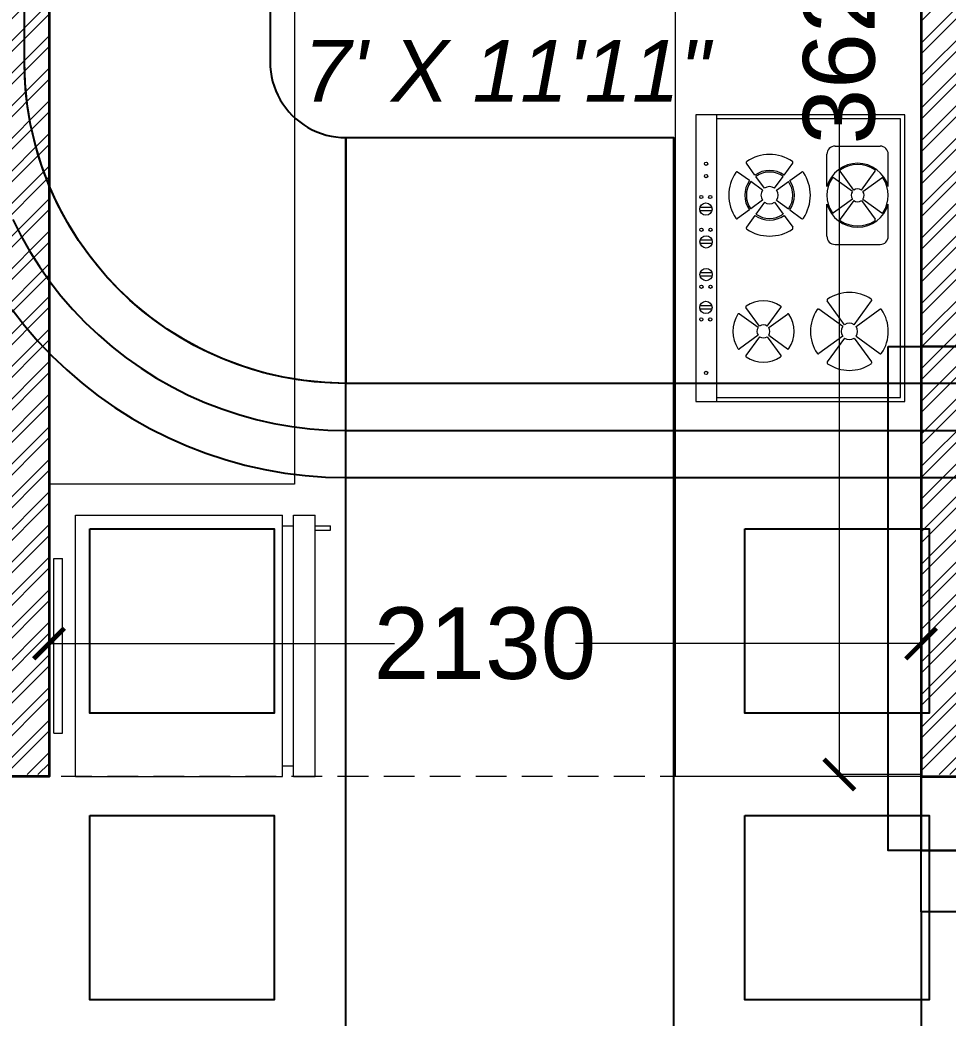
# Model space of a CAD drawing. Header units: millimetres. Extents: x 69529 to 85301, y 41669 to 59279.
# Drawn here: x 78013 to 80280, y 53845 to 56281 of the extents above; entities that cross this region are included whole.
import ezdxf

# ---------------------------------------------------------------- set-up
doc = ezdxf.new("R2010")
doc.units = ezdxf.units.MM
doc.linetypes.add('( Hidden )', pattern=[0.375, 0.25, -0.125])
doc.linetypes.add('DASH', pattern=[1, 0.5, -0.5])
for name, color, linetype, lineweight, true_color in [('DA_DIMENSION', 7, 'Continuous', 5, 0xc2474747), ('DA_FURNITURE', 7, 'Continuous', 5, 0xc2666666), ('DA_HATCH', 7, 'Continuous', 5, 0xc2545454)]:
    doc.layers.add(name, color=color, linetype=linetype, lineweight=lineweight, true_color=true_color)
for name, color, linetype, lineweight in [('DA_DOTTED LINES', 8, 'DASH', 5), ('DA_TEXT IN SQ.FT', 193, 'Continuous', 9), ('DA_WALL', 7, 'Continuous', 35)]:
    doc.layers.add(name, color=color, linetype=linetype, lineweight=lineweight)
for name, color, linetype in [('PROP-FURN', 9, 'CONTINUOUS'), ('PROP-GLAZ', 4, 'CONTINUOUS'), ('PROP-SHELL', 7, 'CONTINUOUS'), ('PROP-WALL-NEW', 1, 'CONTINUOUS')]:
    doc.layers.add(name, color=color, linetype=linetype)
doc.styles.add('MtXpl_Arial', font='ArialItalic.ttf')
doc.styles.get("Standard").update_dxf_attribs({"font": 'Arial.ttf'})
doc.dimstyles.get("Standard").update_dxf_attribs({"dimtxt": 0.18, "dimasz": 0.18, "dimexe": 0.18, "dimexo": 0.0625, "dimgap": 0.09, "dimtad": 1, "dimtih": 1, "dimtoh": 1, "dimdec": 4, "dimdsep": 46, "dimtxsty": 'Standard', "dimcen": 0.09, "dimazin": 3, "dimtfac": 1, "dimtdec": 4, "dimtmove": 0, "dimatfit": 3, "dimfxl": 1, "dimtolj": 1})

# ---------------------------------------------------------------- blocks, each defined once
blk = doc.blocks.new('A$C0DCE325F')
at = {"layer": 'DA_FURNITURE'}
for p, q in [((0.1747, 0.47), (0.0962, 0.47)), ((0.2962, 0.47), (0.2176, 0.47)), ((0.0762, 0.34), (0.0762, 0.45)), ((0.1869, 0.4078), (0.1536, 0.4538)), ((0.2054, 0.4078), (0.2388, 0.4538)), ((0.3162, 0.34), (0.3162, 0.45)), ((0.517, 0.3912), (0.4747, 0.4494)), ((0.5405, 0.3912), (0.5827, 0.4494)), ((0.1834, 0.4043), (0.1374, 0.4376)), ((0.2089, 0.4043), (0.2549, 0.4376)), ((0.5125, 0.3867), (0.4543, 0.429)), ((0.5449, 0.3867), (0.6032, 0.429)), ((0.1834, 0.3857), (0.1374, 0.3524)), ((0.1869, 0.3822), (0.1536, 0.3362)), ((0.2054, 0.3822), (0.2388, 0.3362)), ((0.2089, 0.3857), (0.2549, 0.3524)), ((0.5125, 0.3633), (0.4543, 0.321)), ((0.517, 0.3588), (0.4747, 0.3006)), ((0.5405, 0.3588), (0.5827, 0.3006)), ((0.5449, 0.3633), (0.6032, 0.321)), ((0.1747, 0.32), (0.0962, 0.32)), ((0.2962, 0.32), (0.2176, 0.32)), ((0.1605, 0.2292), (0.1395, 0.2581)), ((0.2318, 0.2292), (0.2528, 0.2581)), ((0.147, 0.2157), (0.118, 0.2366)), ((0.1838, 0.197), (0.1629, 0.2259)), ((0.2085, 0.197), (0.2295, 0.2259)), ((0.2453, 0.2157), (0.2743, 0.2366)), ((0.5194, 0.1778), (0.4861, 0.2238)), ((0.538, 0.1778), (0.5713, 0.2238)), ((0.1792, 0.1923), (0.1502, 0.2133)), ((0.2132, 0.1923), (0.2421, 0.2133)), ((0.5159, 0.1743), (0.4699, 0.2076)), ((0.5415, 0.1743), (0.5875, 0.2076)), ((0.1792, 0.1677), (0.1502, 0.1467)), ((0.1838, 0.163), (0.1629, 0.1341)), ((0.2085, 0.163), (0.2295, 0.1341)), ((0.2132, 0.1677), (0.2421, 0.1467)), ((0.5159, 0.1557), (0.4699, 0.1224)), ((0.5194, 0.1522), (0.4861, 0.1062)), ((0.538, 0.1522), (0.5713, 0.1062)), ((0.5415, 0.1557), (0.5875, 0.1224)), ((0.147, 0.1443), (0.118, 0.1234)), ((0.1605, 0.1308), (0.1395, 0.1019)), ((0.2318, 0.1308), (0.2528, 0.1019)), ((0.2453, 0.1443), (0.2743, 0.1234)), ((0, 0.05), (0.7, 0.05)), ((0.226, 0.039), (0.226, 0.0101)), ((0.234, 0.039), (0.234, 0.0101)), ((0.306, 0.0395), (0.306, 0.0105)), ((0.314, 0.0395), (0.314, 0.0105)), ((0.386, 0.0395), (0.386, 0.0105)), ((0.394, 0.0395), (0.394, 0.0105)), ((0.466, 0.039), (0.466, 0.0101)), ((0.474, 0.039), (0.474, 0.0101)), ((0, 0), (0.7, 0))]:
    blk.add_line(p, q, dxfattribs=at)
blk.add_lwpolyline([(0, 0), (0.7, 0), (0.7, 0.51), (0, 0.51)], close=True, dxfattribs=at)
blk.add_lwpolyline([(0.69, 0.05), (0.69, 0.5), (0.01, 0.5), (0.01, 0.05)], dxfattribs=at)
for centre, radius in [((0.1194, 0.025), 0.004), ((0.1494, 0.025), 0.004), ((0.2005, 0.0352), 0.004), ((0.23, 0.0246), 0.015), ((0.2805, 0.0357), 0.004), ((0.31, 0.025), 0.015), ((0.39, 0.025), 0.015), ((0.4195, 0.0357), 0.004), ((0.47, 0.0246), 0.015), ((0.4995, 0.0352), 0.004), ((0.63, 0.025), 0.004), ((0.2005, 0.0133), 0.004), ((0.2805, 0.0137), 0.004), ((0.4195, 0.0137), 0.004), ((0.4995, 0.0133), 0.004)]:
    blk.add_circle(centre, radius, dxfattribs=at)
for centre, radius, start, end in [((0.0962, 0.45), 0.02, 90, 180), ((0.1962, 0.395), 0.078, 105.9424, 254.0576), ((0.1962, 0.395), 0.075, 55.9248, 124.0752), ((0.1962, 0.395), 0.078, 285.9424, 74.0576), ((0.2962, 0.45), 0.02, 0, 90), ((0.5287, 0.375), 0.095, 55.9248, 124.0752), ((0.1555, 0.4552), 0.00237, 124.0752, 215.9439), ((0.2369, 0.4552), 0.00237, 324.0561, 55.9248), ((0.4772, 0.4512), 0.003, 124.0752, 215.9439), ((0.5803, 0.4512), 0.003, 324.0561, 55.9248), ((0.1962, 0.395), 0.075, 145.9248, 214.0752), ((0.136, 0.4357), 0.00237, 54.0561, 145.9248), ((0.2563, 0.4357), 0.00237, 34.0752, 125.9439), ((0.1962, 0.395), 0.075, 325.9248, 34.0752), ((0.5287, 0.375), 0.095, 145.9248, 214.0752), ((0.4525, 0.4265), 0.003, 54.0561, 145.9248), ((0.6049, 0.4265), 0.003, 34.0752, 125.9439), ((0.5287, 0.375), 0.095, 325.9248, 34.0752), ((0.1962, 0.395), 0.0158, 144.0561, 215.9439), ((0.1962, 0.395), 0.0158, 54.0561, 125.9439), ((0.1962, 0.395), 0.0158, 324.0561, 35.9439), ((0.5287, 0.375), 0.02, 54.0561, 125.9439), ((0.1962, 0.395), 0.0158, 234.0561, 305.9439), ((0.5287, 0.375), 0.02, 144.0561, 215.9439), ((0.5287, 0.375), 0.02, 324.0561, 35.9439), ((0.136, 0.3543), 0.00237, 214.0752, 305.9439), ((0.2563, 0.3543), 0.00237, 234.0561, 325.9248), ((0.5287, 0.375), 0.02, 234.0561, 305.9439), ((0.0962, 0.34), 0.02, 180, 270), ((0.1555, 0.3348), 0.00237, 144.0561, 235.9248), ((0.1962, 0.395), 0.075, 235.9248, 304.0752), ((0.2369, 0.3348), 0.00237, 304.0752, 35.9439), ((0.2962, 0.34), 0.02, 270, 0), ((0.4525, 0.3235), 0.003, 214.0752, 305.9439), ((0.6049, 0.3235), 0.003, 234.0561, 325.9248), ((0.4772, 0.2988), 0.003, 144.0561, 235.9248), ((0.5287, 0.375), 0.095, 235.9248, 304.0752), ((0.5803, 0.2988), 0.003, 304.0752, 35.9439), ((0.1962, 0.18), 0.0997, 55.9248, 124.0752), ((0.1421, 0.26), 0.00315, 124.0752, 215.9439), ((0.2503, 0.26), 0.00315, 324.0561, 55.9248), ((0.1962, 0.18), 0.0997, 145.9248, 214.0752), ((0.1162, 0.2341), 0.00315, 54.0561, 145.9248), ((0.1962, 0.18), 0.0607, 54.0561, 125.9439), ((0.1962, 0.18), 0.0567, 54.0561, 125.9439), ((0.2761, 0.2341), 0.00315, 34.0752, 125.9439), ((0.1962, 0.18), 0.0997, 325.9248, 34.0752), ((0.488, 0.2252), 0.00237, 124.0752, 215.9439), ((0.5287, 0.165), 0.075, 55.9248, 124.0752), ((0.5694, 0.2252), 0.00237, 324.0561, 55.9248), ((0.1962, 0.18), 0.0607, 144.0561, 215.9439), ((0.1962, 0.18), 0.0567, 144.0561, 215.9439), ((0.1962, 0.18), 0.021, 54.0561, 125.9439), ((0.1962, 0.18), 0.0567, 324.0561, 35.9439), ((0.1962, 0.18), 0.0607, 324.0561, 35.9439), ((0.5287, 0.165), 0.075, 145.9248, 214.0752), ((0.4686, 0.2057), 0.00237, 54.0561, 145.9248), ((0.5889, 0.2057), 0.00237, 34.0752, 125.9439), ((0.5287, 0.165), 0.075, 325.9248, 34.0752), ((0.1962, 0.18), 0.021, 144.0561, 215.9439), ((0.1962, 0.18), 0.021, 324.0561, 35.9439), ((0.5287, 0.165), 0.0158, 144.0561, 215.9439), ((0.5287, 0.165), 0.0158, 54.0561, 125.9439), ((0.5287, 0.165), 0.0158, 324.0561, 35.9439), ((0.1962, 0.18), 0.021, 234.0561, 305.9439), ((0.5287, 0.165), 0.0158, 234.0561, 305.9439), ((0.1162, 0.1259), 0.00315, 214.0752, 305.9439), ((0.1962, 0.18), 0.0607, 234.0561, 305.9439), ((0.1962, 0.18), 0.0567, 234.0561, 305.9439), ((0.2761, 0.1259), 0.00315, 234.0561, 325.9248), ((0.4686, 0.1243), 0.00237, 214.0752, 305.9439), ((0.5889, 0.1243), 0.00237, 234.0561, 325.9248), ((0.1421, 0.1), 0.00315, 144.0561, 235.9248), ((0.2503, 0.1), 0.00315, 304.0752, 35.9439), ((0.488, 0.1048), 0.00237, 144.0561, 235.9248), ((0.5287, 0.165), 0.075, 235.9248, 304.0752), ((0.5694, 0.1048), 0.00237, 304.0752, 35.9439), ((0.1962, 0.18), 0.0997, 235.9248, 304.0752)]:
    blk.add_arc(centre, radius, start, end, dxfattribs=at)
blk = doc.blocks.new('XREF1$0$A$C25E800CC')
at = {"layer": 'DA_FURNITURE'}
for p, q in [((-0.605, -0.0488), (-0.605, -0.0688)), ((-0.605, -0.0488), (-0.205, -0.0488)), ((-0.205, -0.0488), (-0.205, -0.0688)), ((-0.605, -0.0688), (-0.205, -0.0688)), ((-0.705, -0.0988), (-0.105, -0.0988)), ((-0.705, -0.0988), (-0.705, -0.5738)), ((-0.105, -0.0988), (-0.105, -0.5738)), ((-0.705, -0.5738), (-0.105, -0.5738)), ((-0.68, -0.5738), (-0.68, -0.5988)), ((-0.13, -0.5738), (-0.13, -0.5988)), ((-0.705, -0.5988), (-0.105, -0.5988)), ((-0.705, -0.5988), (-0.705, -0.6488)), ((-0.105, -0.5988), (-0.105, -0.6488)), ((-0.705, -0.6488), (-0.105, -0.6488)), ((-0.14, -0.6488), (-0.14, -0.6838)), ((-0.13, -0.6488), (-0.13, -0.6838)), ((-0.14, -0.6838), (-0.13, -0.6838))]:
    blk.add_line(p, q, dxfattribs=at)
blk = doc.blocks.new('_ArchTick')
at = {"color": 0, "linetype": 'ByBlock', "const_width": 0.15}
blk.add_lwpolyline([(-0.5, -0.5), (0.5, 0.5)], dxfattribs=at)
blk = doc.blocks.new('*D172')
at = {"layer": 'DA_DIMENSION'}
for p, q in [((-22958.6, 94766.6), (-22958.6, 95086.5)), ((-22958.6, 95086.3), (-22114.6, 95086.3)), ((-20828.6, 95086.3), (-21672.6, 95086.3)), ((-20828.6, 94766.6), (-20828.6, 95086.5))]:
    blk.add_line(p, q, dxfattribs=at)
at = {"layer": 'Defpoints', "color": 0}
for p in [(-22958.6, 95086.3), (-22958.6, 94766.5), (-20828.6, 94766.5)]:
    blk.add_point(p, dxfattribs=at)
at = {"layer": 'DA_DIMENSION', "xscale": 75, "yscale": 75, "zscale": 75, "rotation": 180}
blk.add_blockref('_ArchTick', (-22958.6, 95086.3), dxfattribs=at)
at = {"layer": 'DA_DIMENSION', "xscale": 75, "yscale": 75, "zscale": 75}
blk.add_blockref('_ArchTick', (-20828.6, 95086.3), dxfattribs=at)
at = {"layer": 'DA_DIMENSION', "color": 7, "insert": (-21893.6, 95086.3), "char_height": 175, "attachment_point": 5}
blk.add_mtext('\\A1;2130', dxfattribs=at)
blk = doc.blocks.new('*D173')
at = {"layer": 'DA_DIMENSION'}
for p, q in [((-20828.7, 98386.5), (-21028.4, 98386.5)), ((-21028.2, 98386.5), (-21028.2, 96798.4)), ((-21028.2, 94766.5), (-21028.2, 96354.6)), ((-20828.7, 94766.5), (-21028.4, 94766.5))]:
    blk.add_line(p, q, dxfattribs=at)
at = {"layer": 'Defpoints', "color": 0}
for p in [(-20828.6, 98386.5), (-21028.2, 94766.5), (-20828.6, 94766.5)]:
    blk.add_point(p, dxfattribs=at)
at = {"layer": 'DA_DIMENSION', "xscale": 75, "yscale": 75, "zscale": 75}
for p, rotation in [((-21028.2, 98386.5), 90), ((-21028.2, 94766.5), 270)]:
    blk.add_blockref('_ArchTick', p, dxfattribs=dict(at, rotation=rotation))
at = {"layer": 'DA_DIMENSION', "color": 7, "insert": (-21028.2, 96576.5), "char_height": 175, "attachment_point": 5, "rotation": 90}
blk.add_mtext('\\A1;3620', dxfattribs=at)
blk = doc.blocks.new('fsdaafdh')
at = {"layer": 'DA_DIMENSION'}
dim = blk.add_linear_dim(base=(-21028.21125, 94766.52535), p1=(-20828.59418, 98386.52535), p2=(-20828.59418, 94766.52535), angle=90, dimstyle='Standard', dxfattribs=at)
dim.commit()
dim.dimension.update_dxf_attribs({"geometry": '*D173', "text_midpoint": (-21028.21125, 96576.52535)})
dim = blk.add_linear_dim(base=(-22958.59418, 95086.29208), p1=(-20828.59418, 94766.52535), p2=(-22958.59418, 94766.52535), dimstyle='Standard', dxfattribs=at)
dim.commit()
dim.dimension.update_dxf_attribs({"geometry": '*D172', "text_midpoint": (-21893.59418, 95086.29208)})

msp = doc.modelspace()

# ---------------------------------------------------------------- hatches: boundary and pattern name
at = {"layer": 'DA_HATCH'}
h = msp.add_hatch(dxfattribs=at)
h.set_pattern_fill('ANSI32', color=256, scale=150)
h.set_pattern_definition([(45, (101042.82, -215688.83), (-39.774756, 39.774756), []), (45, (101069.34, -215688.83), (-39.774756, 39.774756), [])])
h.paths.add_polyline_path([(78084.22813, 58058.9767), (78084.22813, 54438.9767), (77959.22813, 54438.9767), (77959.22813, 58058.9767), (77649.22813, 58058.9767), (77649.22813, 58208.9767), (77959.22813, 58208.9767), (77959.22813, 58958.9767), (77959.22813, 59108.9767), (78109.22813, 59108.9767), (78109.22813, 58208.9767), (78449.22813, 58208.9767), (78449.22813, 58058.9767)])
h.paths.add_polyline_path([(76589.22813, 58058.9767), (76899.22813, 58058.9767), (76899.22813, 58208.9767), (76614.22813, 58208.9767), (76614.22813, 58958.9767), (76614.22813, 59108.9767), (76464.22813, 59108.9767), (76464.22813, 58058.9767), (76464.22813, 57908.9767), (76589.22813, 57908.9767)])
h.paths.add_polyline_path([(80214.22813, 58058.9767), (80214.22813, 54438.9767), (80339.22813, 54438.9767), (80339.22813, 58058.9767), (80649.22813, 58058.9767), (80649.22813, 58208.9767), (80339.22813, 58208.9767), (80339.22813, 58958.9767), (80339.22813, 59108.9767), (80189.22813, 59108.9767), (80189.22813, 58208.9767), (79849.22813, 58208.9767), (79849.22813, 58058.9767)])
h.paths.add_polyline_path([(81709.22424, 58208.9767), (81709.22813, 58953.9767), (81709.22813, 59108.9767), (81859.22813, 59108.9767), (81859.22813, 58208.9767)])
h.paths.add_polyline_path([(81399.22813, 58058.9767), (81399.22813, 58208.9767), (81709.22813, 58208.9767), (81709.22813, 58058.9767)], flags=17)
h.paths.add_polyline_path([(81834.22813, 57008.9767), (81834.22813, 55458.9767), (81089.22813, 55458.9767), (81089.22813, 55583.9767), (81709.22813, 55583.9767), (81709.22813, 57008.9767)])
h.paths.add_polyline_path([(75709.22813, 54558.9767), (77039.22813, 54558.9767), (77039.22813, 54433.9767), (75709.22813, 54433.9767)])
h.paths.add_polyline_path([(76464.22813, 57008.9767), (76464.22813, 55458.9767), (77209.22813, 55458.9767), (77209.22813, 55583.9767), (76589.22813, 55583.9767), (76589.22813, 57008.9767)])
h.paths.add_polyline_path([(73414.22813, 54558.9767), (73264.22813, 54558.9767), (73264.22813, 56708.9767), (73414.22813, 56708.9767)])
h.paths.add_polyline_path([(73494.22813, 58678.9767), (73414.22813, 58678.9767), (73414.22813, 57908.9767), (73264.22813, 57908.9767), (73264.22813, 59108.9767), (73494.22813, 59108.9767)])
h.paths.add_polyline_path([(80214.22813, 49553.97669), (80214.22813, 50783.9767), (80214.22813, 53508.9767), (81834.22813, 53508.9767), (81834.22813, 53383.9767), (80339.22813, 53383.9767), (80339.22813, 50933.9767), (80649.22813, 50933.9767), (80649.22813, 50783.9767), (80364.22813, 50783.9767), (80364.22813, 47608.95613), (80134.22813, 47608.97669), (80134.22813, 47758.97669), (80214.22812, 47758.97669)])
h.paths.add_polyline_path([(81709.22813, 50933.9767), (81399.22813, 50933.9767), (81399.22813, 50783.9767), (81709.22813, 50783.9767)], flags=17)
h.paths.add_polyline_path([(81709.22813, 50783.9767), (81709.22813, 49703.97669), (81709.22813, 49553.97669), (81859.22813, 49553.97669), (81859.22813, 50173.9767), (81939.22813, 50173.9767), (81939.22813, 50323.9767), (81859.22813, 50323.9767), (81859.22813, 50783.9767)])
h.paths.add_polyline_path([(77299.22813, 47758.9767), (77299.22813, 47608.9767), (76909.22813, 47608.9767), (76909.22813, 47758.9767)])
edge = h.paths.add_edge_path()
edge.add_line((85034.22813, 50163.9767), (85034.22813, 54433.9767))
edge.add_line((85034.22813, 54433.9767), (85034.22813, 54558.9767))
edge.add_line((85034.22813, 54558.9767), (85034.22813, 58828.9767))
edge.add_line((85034.22813, 58828.9767), (84884.22813, 58828.9767))
edge.add_line((84884.22813, 58828.9767), (84884.22813, 54558.9767))
edge.add_line((84884.22813, 54558.9767), (81259.22813, 54558.9767))
edge.add_line((81259.22813, 54558.9767), (81259.22813, 54433.9767))
edge.add_line((81259.22813, 54433.9767), (84884.22813, 54433.9767))
edge.add_line((84884.22813, 54433.9767), (84884.22813, 50173.9767))
edge.add_line((84884.22813, 50173.9767), (85034.22813, 50173.9767))
h.paths.add_polyline_path([(81834.22813, 51983.9767), (81834.22813, 52638.9767), (81709.22813, 52638.9767), (81709.22813, 51983.9767)], flags=17)

# ---------------------------------------------------------------- linework, layer by layer
at = {"layer": 'DA_DOTTED LINES', "linetype": '( Hidden )', "ltscale": 300}
for p, q in [((80214.22813, 54433.9767), (78084.22813, 54433.9767)), ((80214.22813, 54428.9767), (80214.22813, 53508.9767))]:
    msp.add_line(p, q, dxfattribs=at)
at = {"layer": 'DA_FURNITURE', "lineweight": 9}
msp.add_line((78084.22813, 54733.9767), (78084.22813, 57312.323), dxfattribs=at)
for points in [[(79614.22813, 58058.9767), (80214.22813, 58058.9767), (80214.22813, 54433.9767), (79614.22813, 54433.9767)], [(78084.22813, 57398.9767), (78684.22813, 57398.9767), (78684.22813, 55147.6875), (78084.22813, 55147.6875)]]:
    msp.add_lwpolyline(points, close=True, dxfattribs=at)
at = {"layer": 'DA_WALL'}
msp.add_lwpolyline([(77959.22813, 55583.9767), (77959.22813, 58058.9767), (77649.22813, 58058.9767), (77649.22813, 58208.9767), (77959.22813, 58208.9767), (77959.22813, 58958.9767), (77959.22813, 58958.9767), (77959.22813, 59108.9767), (78109.22813, 59108.9767), (78109.22813, 58208.9767), (78449.22813, 58208.9767), (78449.22813, 58058.9767), (78084.22813, 58058.9767), (78084.22813, 54433.9767), (77959.22813, 54433.9767), (77959.22813, 55458.9767)], dxfattribs=at)
msp.add_lwpolyline([(80339.22813, 55583.9767), (80339.22813, 58058.9767), (80649.22813, 58058.9767), (80649.22813, 58208.9767), (80339.22813, 58208.9767), (80339.22813, 58958.9767), (80339.22813, 58958.9767), (80339.22813, 59108.9767), (80189.22813, 59108.9767), (80189.22813, 58208.9767), (79849.22813, 58208.9767), (79849.22813, 58058.9767), (80214.22813, 58058.9767), (80214.22813, 54433.9767), (80339.22813, 54433.9767), (80339.22813, 55458.9767)], close=True, dxfattribs=at)
at = {"layer": 'PROP-FURN'}
msp.add_lwpolyline([(78624.2, 57459), (78624.2, 56179), (78624.6, 56166.9), (78625.8, 56154.9), (78627.8, 56142.9), (78630.5, 56131.1), (78634, 56119.5), (78638.3, 56108.2), (78643.3, 56097.2), (78649, 56086.5), (78655.4, 56076.2), (78662.4, 56066.4), (78670.1, 56057), (78678.4, 56048.2), (78687.2, 56039.9), (78696.6, 56032.2), (78706.4, 56025.2), (78716.7, 56018.8), (78727.4, 56013.1), (78738.4, 56008.1), (78749.7, 56003.8), (78761.3, 56000.3), (78773.1, 55997.6), (78785.1, 55995.6), (78797.1, 55994.4), (78809.2, 55994), (78809.2, 55394), (78757.9, 55395.7), (78706.7, 55400.7), (78656.1, 55409.1), (78606, 55420.7), (78556.9, 55435.7), (78508.8, 55453.8), (78462, 55475), (78416.7, 55499.2), (78373.1, 55526.3), (78331.3, 55556.2), (78291.6, 55588.8), (78254.1, 55623.9), (78219, 55661.4), (78186.4, 55701.1), (78156.5, 55742.9), (78129.4, 55786.5), (78105.2, 55831.8), (78084, 55878.6), (78065.9, 55926.7), (78050.9, 55975.8), (78039.3, 56025.9), (78030.9, 56076.5), (78025.9, 56127.7), (78024.2, 56179), (78024.2, 58059)], dxfattribs=at)
for points in [[(78809.2, 55994), (79609.2, 55994), (79609.2, 53764), (78809.2, 53764)], [(78184.2, 55039), (78634.2, 55039), (78634.2, 54589), (78184.2, 54589)], [(79784.2, 55039), (80234.2, 55039), (80234.2, 54589), (79784.2, 54589)], [(78184.2, 54339), (78634.2, 54339), (78634.2, 53889), (78184.2, 53889)], [(79784.2, 54339), (80234.2, 54339), (80234.2, 53889), (79784.2, 53889)]]:
    msp.add_lwpolyline(points, close=True, dxfattribs=at)
at = {"layer": 'PROP-GLAZ'}
for points in [[(77995.6, 55794.2), (78015.5, 55754.7), (78037.2, 55716.3), (78060.9, 55679), (78086.3, 55642.9), (78113.5, 55608), (78142.3, 55574.6), (78172.8, 55542.6), (78204.8, 55512.1), (78238.2, 55483.3), (78273.1, 55456.1), (78309.2, 55430.7), (78346.5, 55407), (78384.9, 55385.3), (78424.4, 55365.4), (78464.8, 55347.5), (78506, 55331.6), (78547.9, 55317.8), (78590.5, 55306), (78633.6, 55296.3), (78677.1, 55288.7), (78721, 55283.3), (78765, 55280.1), (78809.2, 55279)], [(78809.216, 55279), (79609.216, 55279)], [(79609.216, 55279), (80924.2, 55279)]]:
    msp.add_lwpolyline(points, dxfattribs=at)
at = {"layer": 'PROP-SHELL'}
for p, q in [((80214.2, 54104), (80214.2, 57279)), ((81859.2, 54104), (80214.2, 54104))]:
    msp.add_line(p, q, dxfattribs=at)
for points in [[(80214.2, 57279), (80214.2, 55484), (80364.2, 55484), (80364.2, 57279)], [(80134, 55484), (80364, 55484), (80364, 54254), (80134, 54254)], [(80214.2, 55484), (80214.2, 54254), (80364.2, 54254), (80364.2, 55484)], [(80214.2, 54104), (80214.2, 51654), (80339.2, 51654), (80339.2, 54104)]]:
    msp.add_lwpolyline(points, close=True, dxfattribs=at)
at = {"layer": 'PROP-WALL-NEW'}
for points in [[(80924.2, 55394), (78809.259, 55394), (78770.6, 55394.964), (78732.198, 55397.754), (78694.019, 55402.449), (78656.128, 55409.072), (78618.483, 55417.543), (78581.244, 55427.86), (78544.703, 55439.891), (78508.809, 55453.746), (78473.58, 55469.354), (78439.072, 55486.742), (78405.648, 55505.623), (78373.141, 55526.285), (78341.557, 55548.504), (78311.114, 55572.23), (78282.047, 55597.293), (78254.117, 55623.917), (78227.493, 55651.847), (78202.43, 55680.914), (78178.704, 55711.357), (78156.485, 55742.941), (78135.823, 55775.448), (78116.942, 55808.872), (78099.554, 55843.38), (78083.946, 55878.609), (78070.091, 55914.503), (78058.06, 55951.044), (78047.743, 55988.283), (78039.272, 56025.928), (78032.649, 56063.819), (78027.954, 56101.998), (78025.164, 56140.4), (78024.2, 56179.063), (78024.2, 58134)], [(77993.896, 55574.443), (78024.57, 55535.086), (78057.107, 55497.353), (78091.483, 55461.283), (78127.553, 55426.907), (78165.286, 55394.37), (78204.643, 55363.696), (78245.259, 55335.115), (78287.352, 55308.377), (78330.728, 55283.858), (78375.22, 55261.446), (78420.791, 55241.254), (78467.297, 55223.309), (78514.556, 55207.74), (78562.517, 55194.457), (78611.072, 55183.528), (78660.181, 55174.951), (78709.802, 55168.846), (78759.4, 55165.236), (78809.141, 55164), (80924.2, 55164)]]:
    msp.add_lwpolyline(points, dxfattribs=at)

# ---------------------------------------------------------------- block references
at = {"layer": 'DA_FURNITURE', "extrusion": (0, 0, -1), "xscale": -1000.000000000007, "yscale": 1000.000000000007, "zscale": -1000.000000000007, "rotation": 90}
msp.add_blockref('A$C0DCE325F', (-79664.22781, 56049.43266), dxfattribs=at)
at = {"layer": 'DA_FURNITURE', "lineweight": 9, "extrusion": (0, 0, -1), "xscale": -1064.51800035249, "yscale": 1064.51800035249, "zscale": -1064.51800035249, "rotation": 270}
msp.add_blockref('XREF1$0$A$C25E800CC', (-78044.0504, 55184.41404), dxfattribs=at)
at = {"layer": 'DA_HATCH'}
msp.add_blockref('fsdaafdh', (101042.82231, -40327.54866), dxfattribs=at)

# ---------------------------------------------------------------- texts
at = {"layer": 'DA_TEXT IN SQ.FT', "style": 'MtXpl_Arial'}
msp.add_text('7\' X 11\'11"', height=150, dxfattribs=at).set_placement((78705.77074, 56081.9592, 0))

doc.saveas('drawing.dxf')
